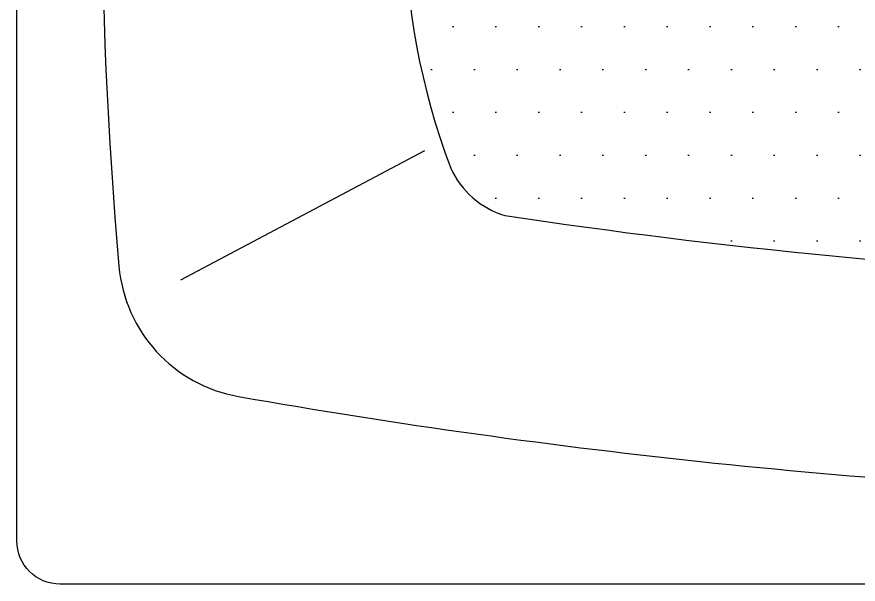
# Model space of a CAD drawing. Header units: millimetres. Extents: x -1273.14 to -1271.49, y 2236.05 to 2236.88.
# Drawn here: x -1273.1428 to -1272.6518, y 2236.0479 to 2236.3789 of the extents above; entities that cross this region are included whole.
import ezdxf

# ---------------------------------------------------------------- set-up
doc = ezdxf.new("R2010")
doc.units = ezdxf.units.MM
doc.header["$LTSCALE"] = 10
doc.layers.add('jacuzzi', color=1, linetype='Continuous')

msp = doc.modelspace()

# ---------------------------------------------------------------- hatches: boundary and pattern name
at = {"layer": 'jacuzzi'}
h = msp.add_hatch(dxfattribs=at)
h.set_pattern_fill('DOTS', color=256, scale=0.3999999999999959, style=0)
h.set_pattern_definition([(0, (-1275.100723367195, 2235.14814353125), (0.01249999999999987, 0.02499999999999974), [0, -0.02499999999999974])])
edge = h.paths.add_edge_path()
edge.add_arc((-1272.317763148558, 2234.798104752317), 1.887818877550998, 73.3740583773463, 106.6259416226537)
edge.add_arc((-1272.843458012013, 2236.558601293678), 0.05051020408163213, 106.6259416226537, 155.7594702056402)
edge.add_arc((-1272.510623645521, 2236.434976771317), 0.4054614102997955, 159.1425122165885, 200.8574877834114)
edge.add_arc((-1272.843458012013, 2236.311352248957), 0.05051020408163213, 204.2405297943597, 253.3740583773463)
edge.add_arc((-1272.317763148558, 2239.863608323746), 3.640943877550986, 261.4684754869301, 267.529038594441)
edge.add_line((-1272.475057208621, 2236.225737589409), (-1272.450672933696, 2236.249388732641))
edge.add_line((-1272.39354602528, 2236.245458002869), (-1272.450672933696, 2236.249388732641))
edge.add_arc((-1272.392854985293, 2236.281001138273), 0.03554999999999973, 269.2027269801044, 360)
edge.add_arc((-1272.317763148558, 2236.287923629868), 0.03954183673469335, 0, 180)
edge.add_arc((-1272.242671311823, 2236.281001138273), 0.03554999999999973, 180, 270.7972730211982)
edge.add_line((-1272.241980271836, 2236.245458002869), (-1272.18485336342, 2236.249388732641))
edge.add_line((-1272.160469088495, 2236.225737589409), (-1272.18485336342, 2236.249388732641))
edge.add_arc((-1272.317763148558, 2239.863608323745), 3.640943877550603, 272.470961405559, 278.53152451307)
edge.add_arc((-1272.124902651595, 2236.434976771317), 0.4054614102997955, 339.1425122165885, 380.8574877834114)
edge.add_arc((-1271.792068285103, 2236.311352248957), 0.05051020408163213, 286.6259416226537, 335.7594702056402)
edge.add_arc((-1271.792068285103, 2236.558601293678), 0.05051020408163213, 24.24052979435978, 73.3740583773463)

# ---------------------------------------------------------------- linework, layer by layer
msp.add_line((-1273.046960211177, 2236.22538394201), (-1272.904749205272, 2236.300851807742), dxfattribs=at)
at = {"layer": 'jacuzzi', "color": 3}
msp.add_lwpolyline([(-1273.117508046517, 2236.877923629868, 0.414213562373095), (-1273.142763148558, 2236.852668527828, -0.414213562373095), (-1273.117508046517, 2236.877923629868), (-1271.518018250599, 2236.877923629868, -0.414213562373095), (-1271.492763148558, 2236.852668527828), (-1271.492763148558, 2236.073178731909, -0.414213562373095), (-1271.518018250599, 2236.047923629868), (-1273.117508046517, 2236.047923629868, -0.414213562373095), (-1273.142763148558, 2236.073178731909), (-1273.142763148558, 2236.852668527828)], format="xyb", dxfattribs=at)
at = {"layer": 'jacuzzi'}
for centre, radius, start, end in [((-1270.479249493796, 2236.463023229022), 2.614015263843979, 174.9599730419052, 185.0400485186858), ((-1272.510623645521, 2236.434976771317), 0.4054614102997955, 159.1425122165885, 200.8574877834114), ((-1272.843458012013, 2236.311352248957), 0.05051020408163213, 204.2405297943597, 253.3740583773463), ((-1272.317763148558, 2239.863608323746), 3.640943877550986, 261.4684754869301, 267.529038594441), ((-1272.998785248065, 2236.240817723075), 0.08469999999999914, 185.0400485186858, 260.061776956585), ((-1272.317763148558, 2240.12758724422), 4.030681298804674, 260.061776956585, 268.0450703257703)]:
    msp.add_arc(centre, radius, start, end, dxfattribs=at)

doc.saveas('drawing.dxf')
